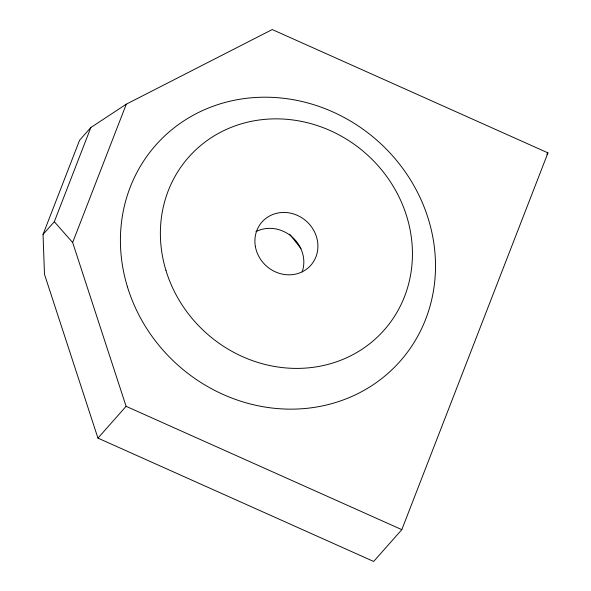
<?xml version="1.0" encoding="UTF-8"?>
<svg xmlns="http://www.w3.org/2000/svg" width="591" height="591" viewBox="0 0 591 591"><rect width="100%" height="100%" fill="white"/><g stroke="black" fill="none" stroke-linecap="round" stroke-linejoin="round"><path stroke-width="0.89" d="M43.04 234.442L79.578 140.244L90.844 127.523L126.304 104.171L272.252 29.55L547.96 152.877L401.821 529.647L373.652 561.45L97.951 438.123L44.488 274.298L43.04 234.442L54.306 221.721L90.844 127.523M401.821 529.647L126.112 406.32L72.649 242.502L126.304 104.171M97.951 438.123L126.112 406.32M546.764 154.229L547.96 152.877M54.306 221.721L72.649 242.502M289.575 234.08L300.952 248.552M255.955 231.642A32.623 30.03 41.5 0 1 292.02 236.865A32.623 30.03 41.5 0 1 302.164 271.926M165.975 270.508A130.485 120.113 41.5 0 0 378.794 335.718A130.485 120.113 41.5 0 0 314.449 124.671A130.485 120.113 41.5 0 0 165.975 270.508M127.412 286.768A163.101 150.144 41.5 0 0 393.443 368.282A163.101 150.144 41.5 0 0 313.008 104.467A163.101 150.144 41.5 0 0 127.412 286.768M255.342 246.321A32.623 30.03 41.5 0 0 306.507 269.208A32.623 30.03 41.5 0 0 297.362 215.375A32.623 30.03 41.5 0 0 255.342 246.321"/></g></svg>
